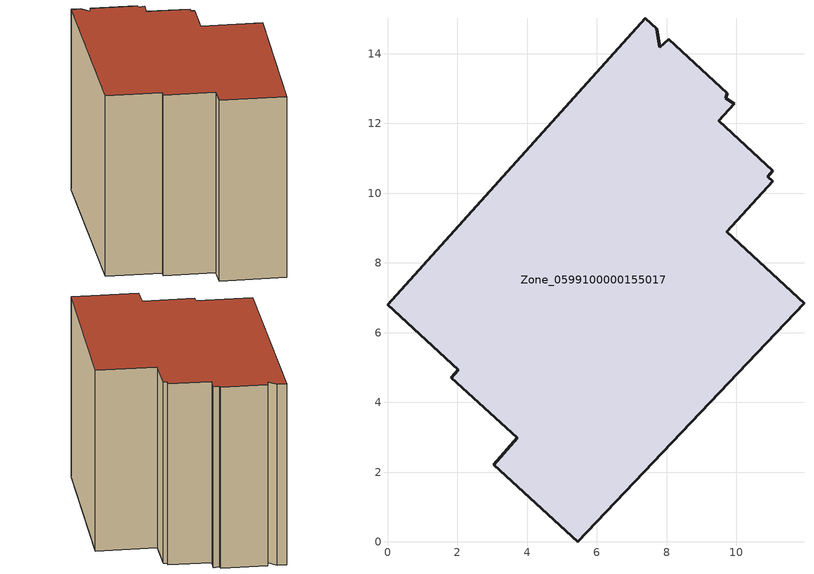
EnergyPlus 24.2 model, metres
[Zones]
Zone_0599100000155017
 floor ground (C_G): 7.81,14.18 8.06,14.41 9.74,12.87 9.69,12.72 9.94,12.56 9.49,12.08 11.05,10.64 10.9,10.47 11.04,10.35 9.72,8.89 11.94,6.85 5.46,0 3.04,2.21 3.72,2.99 1.82,4.7 2.03,4.93 0,6.8 7.39,15.02 7.73,14.71 z0
 wall outside (C_F): 9.49,12.08 9.94,12.56 9.69,12.72 9.74,12.87 8.06,14.41 7.81,14.18 7.73,14.71 7.39,15.02 0,6.8 2.03,4.93 1.82,4.7 3.72,2.99 3.04,2.21 5.46,0 11.94,6.85 9.72,8.89 11.04,10.35 10.9,10.47 11.05,10.64 9.49,12.08 z0:9.39
 roof outside (C_R): 7.81,14.18 7.73,14.71 7.39,15.02 0,6.8 2.03,4.93 1.82,4.7 3.72,2.99 3.04,2.21 5.46,0 11.94,6.85 9.72,8.89 11.04,10.35 10.9,10.47 11.05,10.64 9.49,12.08 9.94,12.56 9.69,12.72 9.74,12.87 8.06,14.41 z9.39
[BUILDING]
Pand.0599100000155017: North Axis=0; Terrain=City; Loads Convergence Tolerance Value=0.04; Temperature Convergence Tolerance Value=0.4; Solar Distribution=FullExterior; Maximum Number of Warmup Days=25; Minimum Number of Warmup Days=1
[Site:Location]
Rotterdam.The.Hague.AP_ZH_NLD Design_Conditions: Latitude=51.96; Longitude=4.45; Time Zone=1; Elevation=-4.5
[SITE:GROUNDTEMPERATURE:BUILDINGSURFACE]
18, 18, 18, 18, 18, 18, 18, 18, 18, 18, 18, 18
[MATERIAL] Thermal Absorptance=0.9; Solar Absorptance=0.7; Visible Absorptance=0.7
Name | Roughness | Thickness | Conductivity | Density | Specific Heat
G.TC.1946 | MediumSmooth | 0.15 | 1 | 540 | 1210
F.TC.1946 | Rough | 0.3 | 0.857143 | 1920 | 840
R.TC.1946 | MediumRough | 0.2 | 0.909091 | 1500 | 1000
[CONSTRUCTION]
C_G: G.TC.1946
C_F: F.TC.1946
C_R: R.TC.1946
[ZONE]
Zone_0599100000155017: Type=1; Multiplier=1; Ceiling Height=Autocalculate; Volume=Autocalculate; Floor Area=autocalculate; Part of Total Floor Area=Yes
[ZONEINFILTRATION:DESIGNFLOWRATE]
Infil_Zone_0599100000155017: Zone or ZoneList or Space or SpaceList=Zone_0599100000155017; Schedule=AlwaysOn; Design Flow Rate Calculation Method=Flow/Area; Flow Rate per Floor Area=0.003; Constant Term Coefficient=1; Temperature Term Coefficient=0; Velocity Term Coefficient=0; Velocity Squared Term Coefficient=0
[HVACTEMPLATE:ZONE:IDEALLOADSAIRSYSTEM]
Zone_0599100000155017: Maximum Heating Supply Air Temperature=50; Minimum Cooling Supply Air Temperature=13; Maximum Heating Supply Air Humidity Ratio=0.0156; Minimum Cooling Supply Air Humidity Ratio=0.0077; Heating Limit=NoLimit; Cooling Limit=NoLimit; Dehumidification Control Type=ConstantSensibleHeatRatio; Cooling Sensible Heat Ratio=0.7; Dehumidification Setpoint=60; Humidification Control Type=None; Humidification Setpoint=30; Outdoor Air Method=None; Outdoor Air Flow Rate per Person=0.00944; Outdoor Air Flow Rate per Zone Floor Area=0; Outdoor Air Flow Rate per Zone=0; Demand Controlled Ventilation Type=None; Outdoor Air Economizer Type=NoEconomizer; Heat Recovery Type=None; Sensible Heat Recovery Effectiveness=0.7; Latent Heat Recovery Effectiveness=0.65
[ZONECONTROL:THERMOSTAT]
ThermostatControl_Zone_0599100000155017: Zone or ZoneList=Zone_0599100000155017; Control Type Schedule=DualSetpointControlType; Control 1=Thermostat_Zone_0599100000155017; Temperature Difference Between Cutout And Setpoint=0
[THERMOSTATSETPOINT:DUALSETPOINT]
Thermostat_Zone_0599100000155017: Heating Setpoint Temperature Schedule=HeatingSetpoint_Zone_0599100000155017; Cooling Setpoint Temperature Schedule=CoolingSetpoint_Zone_0599100000155017
[SCHEDULE:COMPACT]
HeatingSetpoint_Zone_0599100000155017: Through: 12/31, For: AllDays, Until: 24:00, 21
CoolingSetpoint_Zone_0599100000155017: Through: 12/31, For: AllDays, Until: 24:00, 24
DualSetpointControlType: Through: 12/31, For: AllDays, Until: 24:00, 4
AlwaysOn: Through: 12/31, For: AllDays, Until: 24:00, 1
